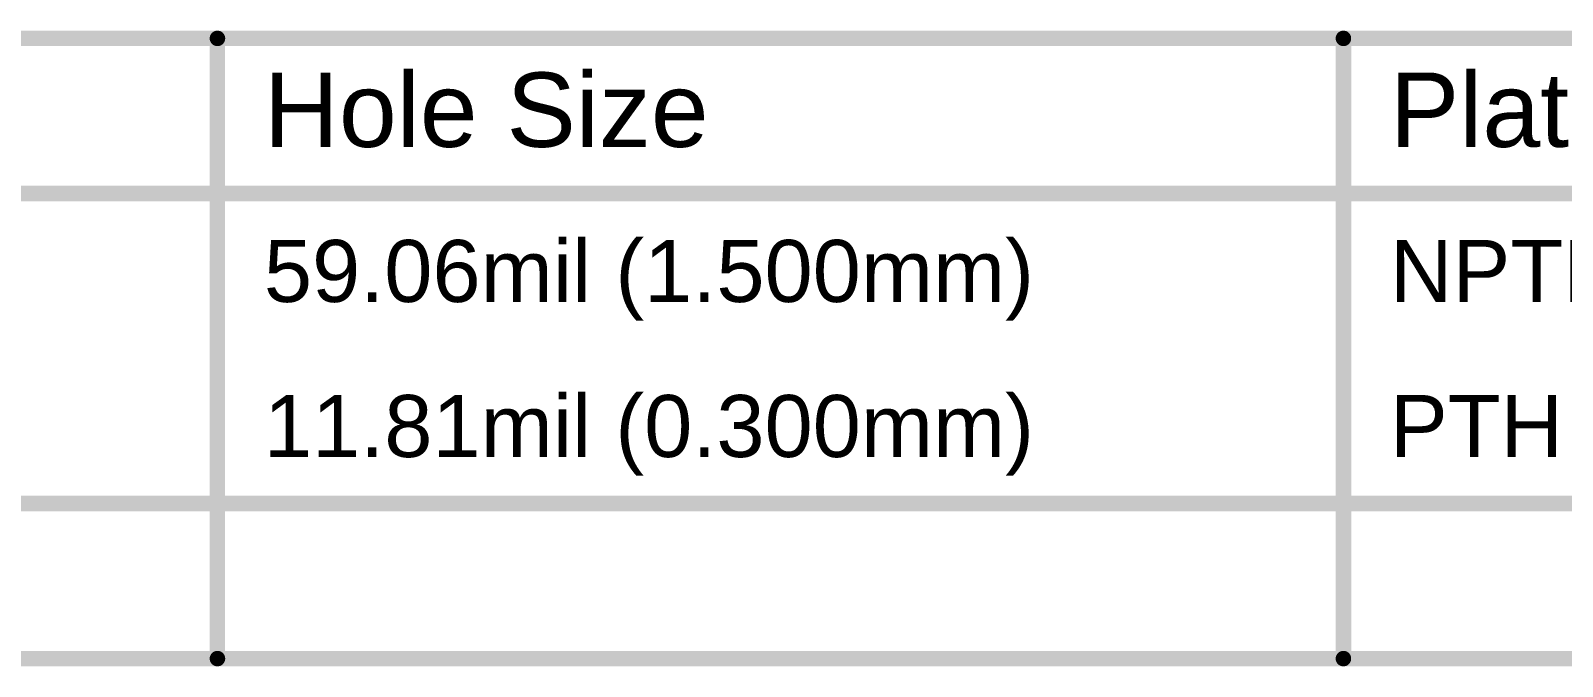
# Model space of a CAD drawing. Header units: inches. Extents: x -0.05 to 7.01, y -0.08 to 1.98.
# Drawn here: x 0.864 to 2.347, y 1.365 to 1.98 of the extents above; entities that cross this region are included whole.
import ezdxf

# ---------------------------------------------------------------- set-up
doc = ezdxf.new("R2010")
doc.units = ezdxf.units.IN
doc.header["$MEASUREMENT"] = 0
doc.layers.add('Drill Drawing', color=1, linetype='Continuous')
doc.styles.add('Arial', font='', dxfattribs={"height": 0.2})
doc.styles.get('Arial').set_extended_font_data('Arial')

msp = doc.modelspace()

# ---------------------------------------------------------------- linework, layer by layer
at = {"layer": 'Drill Drawing'}
for points in [[(-0.0457, 1.972, 0.015, 0.015, 0), (7.0044, 1.972, 0.015, 0.015, 0)], [(1.045, 1.372, 0.015, 0.015, 0), (1.045, 1.972, 0.015, 0.015, 0)], [(2.1347, 1.372, 0.015, 0.015, 0), (2.1347, 1.972, 0.015, 0.015, 0)], [(-0.0457, 1.822, 0.015, 0.015, 0), (7.0044, 1.822, 0.015, 0.015, 0)], [(-0.0457, 1.522, 0.015, 0.015, 0), (7.0044, 1.522, 0.015, 0.015, 0)], [(-0.0457, 1.372, 0.015, 0.015, 0), (7.0044, 1.372, 0.015, 0.015, 0)]]:
    msp.add_lwpolyline(points, format="xyseb", dxfattribs=at)
for points in [[(1.0413, 1.972, 0.0075, 0.0075, 1), (1.0488, 1.972, 0.0075, 0.0075, 1)], [(2.1309, 1.972, 0.0075, 0.0075, 1), (2.1384, 1.972, 0.0075, 0.0075, 1)], [(1.0413, 1.372, 0.0075, 0.0075, 1), (1.0488, 1.372, 0.0075, 0.0075, 1)], [(2.1309, 1.372, 0.0075, 0.0075, 1), (2.1384, 1.372, 0.0075, 0.0075, 1)]]:
    msp.add_lwpolyline(points, format="xyseb", close=True, dxfattribs=at)

# ---------------------------------------------------------------- texts
at = {"layer": 'Drill Drawing', "style": 'Arial'}
for s, height, p in [('Hole Size', 0.072, (1.09, 1.867)), ('Plated', 0.072, (2.1797, 1.867)), ('59.06mil (1.500mm)', 0.06, (1.09, 1.717)), ('NPTH', 0.06, (2.1797, 1.717)), ('11.81mil (0.300mm)', 0.06, (1.09, 1.567)), ('PTH', 0.06, (2.1797, 1.567))]:
    msp.add_text(s, height=height, dxfattribs=at).set_placement(p)

doc.saveas('drawing.dxf')
